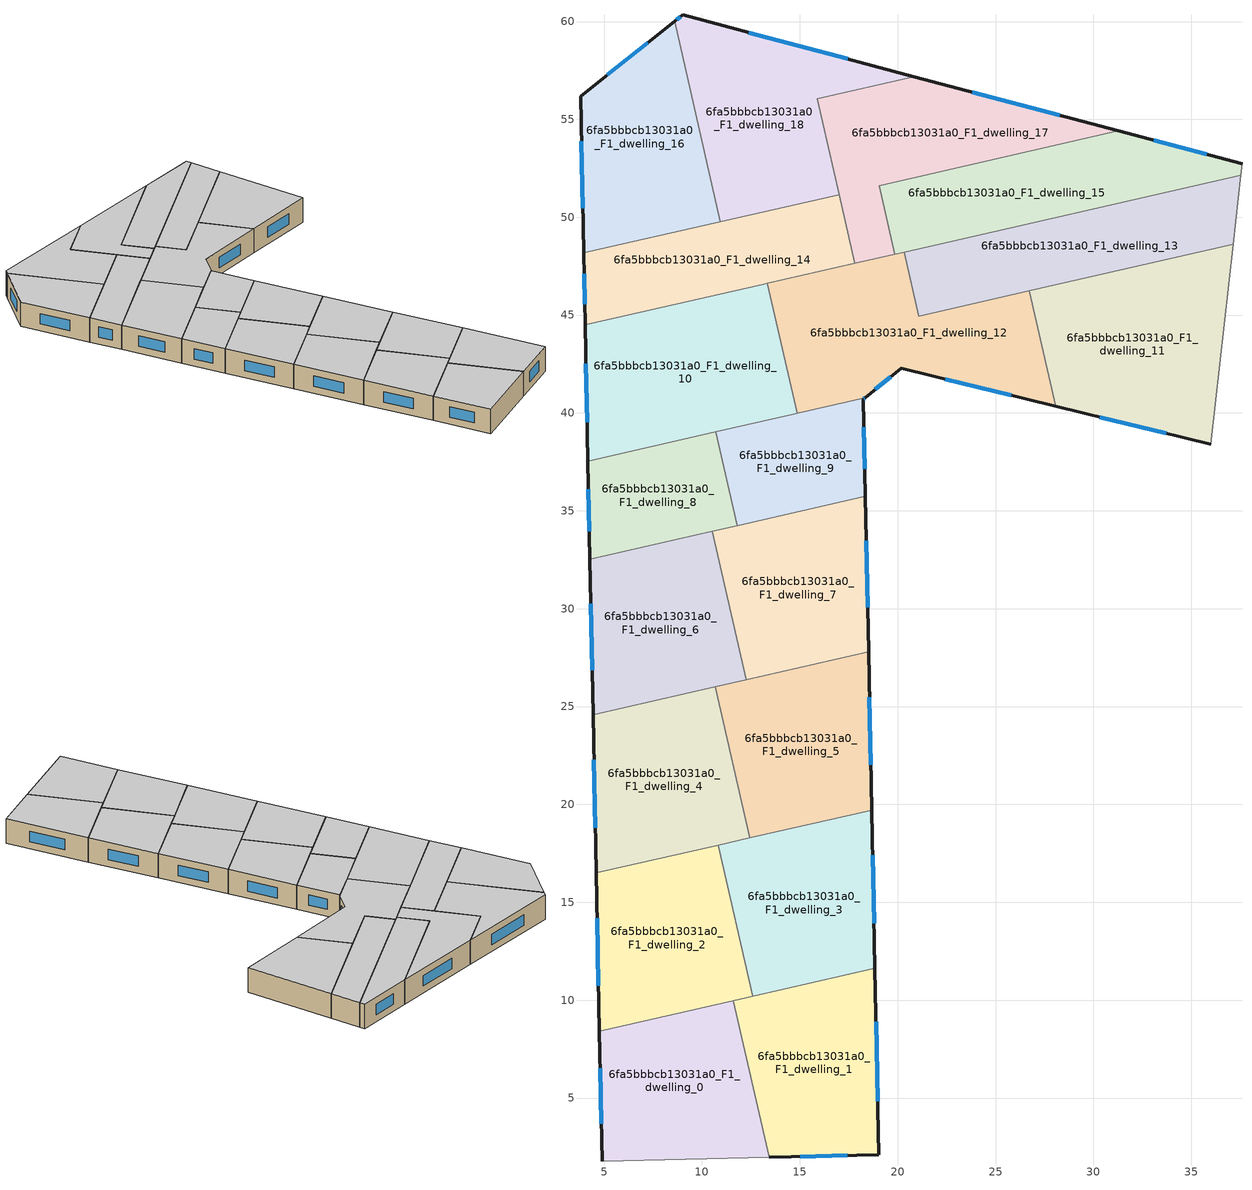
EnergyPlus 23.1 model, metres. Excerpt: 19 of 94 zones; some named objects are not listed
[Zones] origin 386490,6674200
6fa5bbbcb13031a0_F1_dwelling_0
 floor to 6fa5bbbcb13031a0_F0_dwelling_0 (EU_floor_Construction): 11.61,9.98 13.43,1.97 4.9,1.78 4.76,8.42 z3
 wall outside (EU_wall_Construction): 4.76,8.42 4.9,1.78 z3:6
 wall adiabatic (EU_wall_Construction): 4.9,1.78 13.43,1.97 z3:6
 wall to 6fa5bbbcb13031a0_F1_dwelling_1 (EU_wall_Construction): 13.43,1.97 11.61,9.98 z3:6
 wall to 6fa5bbbcb13031a0_F1_dwelling_2 (EU_wall_Construction): 11.61,9.98 4.76,8.42 z3:6
 window (EU_Window_Construction): 4.8,6.52 4.86,3.68 z3.86:5.14
 ceiling to 6fa5bbbcb13031a0_F2_dwelling_0 (EU_floor_Construction): 13.43,1.97 11.61,9.98 4.76,8.42 4.9,1.78 z6
6fa5bbbcb13031a0_F1_dwelling_1
 floor to 6fa5bbbcb13031a0_F0_dwelling_1 (EU_floor_Construction): 18.84,11.63 19.03,2.1 13.43,1.97 11.61,9.98 z3
 wall outside (EU_wall_Construction): 13.43,1.97 19.03,2.1 18.84,11.63 z3:6
 wall to 6fa5bbbcb13031a0_F1_dwelling_3 (EU_wall_Construction): 18.84,11.63 12.6,10.2 z3:6
 wall to 6fa5bbbcb13031a0_F1_dwelling_2 (EU_wall_Construction): 12.6,10.21 11.61,9.98 z3:6
 window (EU_Window_Construction): 15.03,2.01 17.43,2.06 / 18.98,4.82 18.9,8.91 z3.86:5.14
 ceiling to 6fa5bbbcb13031a0_F2_dwelling_1 (EU_floor_Construction): 19.03,2.1 18.84,11.63 11.61,9.98 13.43,1.97 z6
6fa5bbbcb13031a0_F1_dwelling_10
 floor to 6fa5bbbcb13031a0_F0_dwelling_10 (EU_floor_Construction): 13.34,46.62 14.86,39.97 14.66,39.93 4.17,37.53 4.03,44.5 13.15,46.58 z3
 wall outside (EU_wall_Construction): 4.03,44.5 4.17,37.53 z3:6
 wall to 6fa5bbbcb13031a0_F1_dwelling_12 (EU_wall_Construction): 14.86,39.97 13.34,46.62 z3:6
 wall to 6fa5bbbcb13031a0_F1_dwelling_14 (EU_wall_Construction): 13.34,46.62 13.15,46.58 4.03,44.5 z3:6
 wall to 6fa5bbbcb13031a0_F1_dwelling_9 (EU_wall_Construction): 10.71,39.03 14.66,39.93 14.86,39.97 z3:6
 wall to 6fa5bbbcb13031a0_F1_dwelling_8 (EU_wall_Construction): 4.17,37.53 10.71,39.03 z3:6
 window (EU_Window_Construction): 4.07,42.51 4.13,39.52 z3.86:5.14
 ceiling to 6fa5bbbcb13031a0_F2_dwelling_10 (EU_floor_Construction): 14.66,39.93 14.86,39.97 13.34,46.62 13.15,46.58 4.03,44.5 4.17,37.53 z6
6fa5bbbcb13031a0_F1_dwelling_11
 floor to 6fa5bbbcb13031a0_F0_dwelling_11 (EU_floor_Construction): 37.13,48.61 36,38.4 28.07,40.35 26.72,46.24 z3
 wall outside (EU_wall_Construction): 28.07,40.35 36,38.4 z3:6
 wall to 6fa5bbbcb13031a0_F1_dwelling_12 (EU_wall_Construction): 26.72,46.24 28.07,40.35 z3:6
 wall adiabatic (EU_wall_Construction): 36,38.4 37.13,48.61 z3:6
 wall to 6fa5bbbcb13031a0_F1_dwelling_13 (EU_wall_Construction): 37.13,48.61 26.72,46.24 z3:6
 window (EU_Window_Construction): 30.33,39.79 33.73,38.96 z3.86:5.14
 ceiling to 6fa5bbbcb13031a0_F2_dwelling_11 (EU_floor_Construction): 36,38.4 37.13,48.61 26.72,46.24 28.07,40.35 z6
6fa5bbbcb13031a0_F1_dwelling_12
 floor to 6fa5bbbcb13031a0_F0_dwelling_12 (EU_floor_Construction): 26.72,46.24 28.07,40.35 20.18,42.28 18.34,40.77 14.86,39.97 13.34,46.62 20.33,48.21 21.07,44.95 z3
 wall outside (EU_wall_Construction): 18.34,40.77 20.18,42.28 28.07,40.35 z3:6
 wall to 6fa5bbbcb13031a0_F1_dwelling_13 (EU_wall_Construction): 26.72,46.24 21.07,44.95 20.33,48.21 z3:6
 wall to 6fa5bbbcb13031a0_F1_dwelling_17 (EU_wall_Construction): 19.86,48.11 17.81,47.64 z3:6
 wall to 6fa5bbbcb13031a0_F1_dwelling_9 (EU_wall_Construction): 14.86,39.97 18.34,40.77 z3:6
 wall to 6fa5bbbcb13031a0_F1_dwelling_14 (EU_wall_Construction): 17.81,47.64 13.34,46.62 z3:6
 wall to 6fa5bbbcb13031a0_F1_dwelling_15 (EU_wall_Construction): 20.33,48.21 19.86,48.11 z3:6
 window (EU_Window_Construction): 22.43,41.73 25.81,40.9 / 18.86,41.2 19.65,41.85 z3.86:5.14
 ceiling to 6fa5bbbcb13031a0_F2_dwelling_12 (EU_floor_Construction): 28.07,40.35 26.72,46.24 21.07,44.95 20.33,48.21 13.34,46.62 14.86,39.97 18.34,40.77 20.18,42.28 z6
6fa5bbbcb13031a0_F1_dwelling_13
 floor to 6fa5bbbcb13031a0_F0_dwelling_13 (EU_floor_Construction): 37.53,52.14 37.13,48.61 21.07,44.95 20.33,48.21 z3
 wall adiabatic (EU_wall_Construction): 37.13,48.61 37.53,52.14 z3:6
 wall to 6fa5bbbcb13031a0_F1_dwelling_15 (EU_wall_Construction): 37.53,52.14 20.33,48.21 z3:6
 ceiling to 6fa5bbbcb13031a0_F2_dwelling_13 (EU_floor_Construction): 37.13,48.61 37.53,52.14 20.33,48.21 21.07,44.95 z6
6fa5bbbcb13031a0_F1_dwelling_14
 floor to 6fa5bbbcb13031a0_F0_dwelling_14 (EU_floor_Construction): 17,51.16 17.81,47.64 4.03,44.5 3.96,48.17 z3
 wall outside (EU_wall_Construction): 3.96,48.17 4.03,44.5 z3:6
 wall to 6fa5bbbcb13031a0_F1_dwelling_17 (EU_wall_Construction): 17.81,47.64 17,51.15 z3:6
 wall to 6fa5bbbcb13031a0_F1_dwelling_16 (EU_wall_Construction): 10.94,49.77 3.96,48.17 z3:6
 wall to 6fa5bbbcb13031a0_F1_dwelling_18 (EU_wall_Construction): 17,51.16 10.94,49.77 z3:6
 window (EU_Window_Construction): 3.98,47.12 4.01,45.55 z3.86:5.14
 ceiling to 6fa5bbbcb13031a0_F2_dwelling_14 (EU_floor_Construction): 17.81,47.64 17,51.16 3.96,48.17 4.03,44.5 z6
6fa5bbbcb13031a0_F1_dwelling_15
 floor to 6fa5bbbcb13031a0_F0_dwelling_15 (EU_floor_Construction): 37.59,52.73 37.53,52.14 19.85,48.11 19.05,51.62 31.27,54.41 z3
 wall outside (EU_wall_Construction): 37.59,52.73 31.27,54.41 z3:6
 wall to 6fa5bbbcb13031a0_F1_dwelling_17 (EU_wall_Construction): 31.27,54.41 19.05,51.62 19.85,48.11 z3:6
 wall adiabatic (EU_wall_Construction): 37.53,52.14 37.59,52.73 z3:6
 window (EU_Window_Construction): 35.79,53.21 33.07,53.93 z3.86:5.14
 ceiling to 6fa5bbbcb13031a0_F2_dwelling_15 (EU_floor_Construction): 37.53,52.14 37.59,52.73 31.27,54.41 19.05,51.62 19.85,48.11 z6
6fa5bbbcb13031a0_F1_dwelling_16
 floor to 6fa5bbbcb13031a0_F0_dwelling_16 (EU_floor_Construction): 8.6,60.01 10.94,49.77 3.96,48.17 3.79,56.18 z3
 wall outside (EU_wall_Construction): 8.6,60.01 3.79,56.18 3.96,48.17 z3:6
 wall to 6fa5bbbcb13031a0_F1_dwelling_18 (EU_wall_Construction): 10.94,49.77 8.6,60.01 z3:6
 window (EU_Window_Construction): 7.23,58.92 5.17,57.27 / 3.84,53.89 3.91,50.46 z3.86:5.14
 ceiling to 6fa5bbbcb13031a0_F2_dwelling_16 (EU_floor_Construction): 10.94,49.77 8.6,60.01 3.79,56.18 3.96,48.17 z6
6fa5bbbcb13031a0_F1_dwelling_17
 floor to 6fa5bbbcb13031a0_F0_dwelling_17 (EU_floor_Construction): 31.27,54.41 19.05,51.62 19.85,48.11 17.81,47.64 15.88,56.06 20.82,57.19 z3
 wall outside (EU_wall_Construction): 31.27,54.41 20.82,57.19 z3:6
 wall to 6fa5bbbcb13031a0_F1_dwelling_18 (EU_wall_Construction): 20.82,57.19 15.88,56.06 17,51.16 z3:6
 window (EU_Window_Construction): 28.28,55.2 23.81,56.39 z3.86:5.14
 ceiling to 6fa5bbbcb13031a0_F2_dwelling_17 (EU_floor_Construction): 31.27,54.41 20.82,57.19 15.88,56.06 17.81,47.64 19.85,48.11 19.05,51.62 z6
6fa5bbbcb13031a0_F1_dwelling_18
 floor to 6fa5bbbcb13031a0_F0_dwelling_18 (EU_floor_Construction): 20.82,57.19 15.88,56.06 17,51.16 10.94,49.77 8.6,60.01 9.01,60.33 z3
 wall outside (EU_wall_Construction): 20.82,57.19 9.01,60.33 8.6,60.01 z3:6
 window (EU_Window_Construction): 8.89,60.24 8.72,60.1 / 17.45,58.09 12.38,59.43 z3.86:5.14
 ceiling to 6fa5bbbcb13031a0_F2_dwelling_18 (EU_floor_Construction): 17,51.16 15.88,56.06 20.82,57.19 9.01,60.33 8.6,60.01 10.94,49.77 z6
6fa5bbbcb13031a0_F1_dwelling_2
 floor to 6fa5bbbcb13031a0_F0_dwelling_2 (EU_floor_Construction): 10.84,17.92 12.6,10.21 4.76,8.42 4.6,16.5 z3
 wall outside (EU_wall_Construction): 4.6,16.5 4.76,8.42 z3:6
 wall to 6fa5bbbcb13031a0_F1_dwelling_3 (EU_wall_Construction): 12.6,10.21 10.84,17.92 z3:6
 wall to 6fa5bbbcb13031a0_F1_dwelling_4 (EU_wall_Construction): 10.84,17.92 4.6,16.5 z3:6
 window (EU_Window_Construction): 4.64,14.19 4.71,10.73 z3.86:5.14
 ceiling to 6fa5bbbcb13031a0_F2_dwelling_2 (EU_floor_Construction): 12.6,10.21 10.84,17.92 4.6,16.5 4.76,8.42 z6
6fa5bbbcb13031a0_F1_dwelling_3
 floor to 6fa5bbbcb13031a0_F0_dwelling_3 (EU_floor_Construction): 18.67,19.71 18.84,11.63 12.6,10.21 10.84,17.92 z3
 wall outside (EU_wall_Construction): 18.84,11.63 18.67,19.71 z3:6
 wall to 6fa5bbbcb13031a0_F1_dwelling_5 (EU_wall_Construction): 18.67,19.71 12.44,18.29 z3:6
 wall to 6fa5bbbcb13031a0_F1_dwelling_4 (EU_wall_Construction): 12.43,18.29 10.84,17.92 z3:6
 window (EU_Window_Construction): 18.79,13.94 18.72,17.4 z3.86:5.14
 ceiling to 6fa5bbbcb13031a0_F2_dwelling_3 (EU_floor_Construction): 18.84,11.63 18.67,19.71 10.84,17.92 12.6,10.21 z6
6fa5bbbcb13031a0_F1_dwelling_4
 floor to 6fa5bbbcb13031a0_F0_dwelling_4 (EU_floor_Construction): 10.67,26.01 12.43,18.29 4.6,16.5 4.43,24.58 z3
 wall outside (EU_wall_Construction): 4.43,24.58 4.6,16.5 z3:6
 wall to 6fa5bbbcb13031a0_F1_dwelling_5 (EU_wall_Construction): 12.43,18.29 10.67,26.01 z3:6
 wall to 6fa5bbbcb13031a0_F1_dwelling_6 (EU_wall_Construction): 10.67,26.01 4.43,24.58 z3:6
 window (EU_Window_Construction): 4.48,22.27 4.55,18.81 z3.86:5.14
 ceiling to 6fa5bbbcb13031a0_F2_dwelling_4 (EU_floor_Construction): 12.43,18.29 10.67,26.01 4.43,24.58 4.6,16.5 z6
6fa5bbbcb13031a0_F1_dwelling_5
 floor to 6fa5bbbcb13031a0_F0_dwelling_5 (EU_floor_Construction): 18.51,27.8 18.67,19.71 12.43,18.29 10.67,26.01 z3
 wall outside (EU_wall_Construction): 18.67,19.71 18.51,27.8 z3:6
 wall to 6fa5bbbcb13031a0_F1_dwelling_7 (EU_wall_Construction): 18.51,27.8 12.26,26.37 z3:6
 wall to 6fa5bbbcb13031a0_F1_dwelling_6 (EU_wall_Construction): 12.26,26.37 10.67,26.01 z3:6
 window (EU_Window_Construction): 18.63,22.02 18.56,25.49 z3.86:5.14
 ceiling to 6fa5bbbcb13031a0_F2_dwelling_5 (EU_floor_Construction): 18.67,19.71 18.51,27.8 10.67,26.01 12.43,18.29 z6
6fa5bbbcb13031a0_F1_dwelling_6
 floor to 6fa5bbbcb13031a0_F0_dwelling_6 (EU_floor_Construction): 10.53,33.95 12.26,26.37 4.43,24.58 4.27,32.52 z3
 wall outside (EU_wall_Construction): 4.27,32.52 4.43,24.58 z3:6
 wall to 6fa5bbbcb13031a0_F1_dwelling_7 (EU_wall_Construction): 12.26,26.37 10.53,33.95 z3:6
 wall to 6fa5bbbcb13031a0_F1_dwelling_8 (EU_wall_Construction): 10.53,33.95 4.27,32.52 z3:6
 window (EU_Window_Construction): 4.32,30.25 4.39,26.85 z3.86:5.14
 ceiling to 6fa5bbbcb13031a0_F2_dwelling_6 (EU_floor_Construction): 12.26,26.37 10.53,33.95 4.27,32.52 4.43,24.58 z6
6fa5bbbcb13031a0_F1_dwelling_7
 floor to 6fa5bbbcb13031a0_F0_dwelling_7 (EU_floor_Construction): 18.35,35.74 18.51,27.8 12.26,26.37 10.53,33.95 z3
 wall outside (EU_wall_Construction): 18.51,27.8 18.35,35.74 z3:6
 wall to 6fa5bbbcb13031a0_F1_dwelling_9 (EU_wall_Construction): 18.35,35.74 11.81,34.24 z3:6
 wall to 6fa5bbbcb13031a0_F1_dwelling_8 (EU_wall_Construction): 11.81,34.24 10.53,33.95 z3:6
 window (EU_Window_Construction): 18.46,30.06 18.39,33.47 z3.86:5.14
 ceiling to 6fa5bbbcb13031a0_F2_dwelling_7 (EU_floor_Construction): 18.51,27.8 18.35,35.74 10.53,33.95 12.26,26.37 z6
6fa5bbbcb13031a0_F1_dwelling_8
 floor to 6fa5bbbcb13031a0_F0_dwelling_8 (EU_floor_Construction): 10.71,39.03 11.81,34.24 4.27,32.52 4.17,37.53 z3
 wall outside (EU_wall_Construction): 4.17,37.53 4.27,32.52 z3:6
 wall to 6fa5bbbcb13031a0_F1_dwelling_9 (EU_wall_Construction): 11.81,34.24 10.71,39.03 z3:6
 window (EU_Window_Construction): 4.2,36.1 4.24,33.95 z3.86:5.14
 ceiling to 6fa5bbbcb13031a0_F2_dwelling_8 (EU_floor_Construction): 11.81,34.24 10.71,39.03 4.17,37.53 4.27,32.52 z6
6fa5bbbcb13031a0_F1_dwelling_9
 floor to 6fa5bbbcb13031a0_F0_dwelling_9 (EU_floor_Construction): 18.34,40.77 18.25,40.69 18.35,35.74 11.81,34.24 10.71,39.03 z3
 wall outside (EU_wall_Construction): 18.35,35.74 18.25,40.69 18.34,40.77 z3:6
 window (EU_Window_Construction): 18.27,40.71 18.31,40.75 / 18.32,37.15 18.27,39.28 z3.86:5.14
 ceiling to 6fa5bbbcb13031a0_F2_dwelling_9 (EU_floor_Construction): 18.35,35.74 18.25,40.69 18.34,40.77 10.71,39.03 11.81,34.24 z6
[Building]
EU S2 Campaign: North Axis=0; Terrain=City; Solar Distribution=FullExterior
[Site:Location]
Helsinki-Vantaa.AP: Latitude=60.317; Longitude=24.963; Time Zone=2; Elevation=54.6
[SizingPeriod:WeatherFileDays]
AnnualSizingPeriod: Begin Month=1; Begin Day of Month=1; End Month=12; End Day of Month=31; Day of Week for Start Day=Monday; Use Weather File Daylight Saving Period=No; Use Weather File Rain and Snow Indicators=No
[MATERIAL]
EU_InternalMass_Material: Roughness=MediumRough; Thickness=0.1; Conductivity=1; Density=1800; Specific Heat=900; Thermal Absorptance=0.9; Solar Absorptance=0.7; Visible Absorptance=0.7
[MATERIAL:NOMASS] Roughness=MediumRough; Thermal Absorptance=0.9; Solar Absorptance=0.7; Visible Absorptance=0.7
Name | Thermal Resistance
EU_wall_NoMass | 1.10183
EU_floor_NoMass | 1.70606
[WINDOWMATERIAL:SIMPLEGLAZINGSYSTEM]
EU_Window_SimpleGlazing: UFactor=3.11035; Solar Heat Gain Coefficient=0.8; Visible Transmittance=0.8
[CONSTRUCTION]
EU_wall_Construction: EU_wall_NoMass
EU_floor_Construction: EU_floor_NoMass
EU_Window_Construction: EU_Window_SimpleGlazing
EU_InternalMass_Construction: EU_InternalMass_Material
[ZONE] Type=1; Multiplier=1; Ceiling Height=autocalculate; Floor Area=autocalculate; Part of Total Floor Area=Yes
Name | Volume
6fa5bbbcb13031a0_F1_dwelling_0 | 171.475
6fa5bbbcb13031a0_F1_dwelling_1; 6fa5bbbcb13031a0_F1_dwelling_16 | 171.489
6fa5bbbcb13031a0_F1_dwelling_10 | 209.736
6fa5bbbcb13031a0_F1_dwelling_11 | 221.567
6fa5bbbcb13031a0_F1_dwelling_12 | 219.722
6fa5bbbcb13031a0_F1_dwelling_13 | 171.511
6fa5bbbcb13031a0_F1_dwelling_14 | 148.781
6fa5bbbcb13031a0_F1_dwelling_15 | 171.483
6fa5bbbcb13031a0_F1_dwelling_17 | 171.484
6fa5bbbcb13031a0_F1_dwelling_18 | 194.187
6fa5bbbcb13031a0_F1_dwelling_2 | 171.497
6fa5bbbcb13031a0_F1_dwelling_3 | 171.502
6fa5bbbcb13031a0_F1_dwelling_4 | 171.473
6fa5bbbcb13031a0_F1_dwelling_5 | 171.477
6fa5bbbcb13031a0_F1_dwelling_6 | 168.4
6fa5bbbcb13031a0_F1_dwelling_7 | 168.394
6fa5bbbcb13031a0_F1_dwelling_8 | 106.294
6fa5bbbcb13031a0_F1_dwelling_9 | 106.289
[INTERNALMASS] Construction=EU_InternalMass_Construction
Name | Zone or ZoneList | Surface Area
6fa5bbbcb13031a0_F1_dwelling_0_EU_InternalMass | 6fa5bbbcb13031a0_F1_dwelling_0 | 57.157
6fa5bbbcb13031a0_F1_dwelling_1_EU_InternalMass | 6fa5bbbcb13031a0_F1_dwelling_1 | 57.1641
6fa5bbbcb13031a0_F1_dwelling_2_EU_InternalMass | 6fa5bbbcb13031a0_F1_dwelling_2 | 57.1657
6fa5bbbcb13031a0_F1_dwelling_3_EU_InternalMass | 6fa5bbbcb13031a0_F1_dwelling_3 | 57.1694
6fa5bbbcb13031a0_F1_dwelling_4_EU_InternalMass | 6fa5bbbcb13031a0_F1_dwelling_4 | 57.1559
6fa5bbbcb13031a0_F1_dwelling_5_EU_InternalMass | 6fa5bbbcb13031a0_F1_dwelling_5 | 57.1566
6fa5bbbcb13031a0_F1_dwelling_6_EU_InternalMass | 6fa5bbbcb13031a0_F1_dwelling_6 | 56.1335
6fa5bbbcb13031a0_F1_dwelling_7_EU_InternalMass | 6fa5bbbcb13031a0_F1_dwelling_7 | 56.1311
6fa5bbbcb13031a0_F1_dwelling_8_EU_InternalMass | 6fa5bbbcb13031a0_F1_dwelling_8 | 35.4298
6fa5bbbcb13031a0_F1_dwelling_9_EU_InternalMass | 6fa5bbbcb13031a0_F1_dwelling_9 | 35.4302
6fa5bbbcb13031a0_F1_dwelling_10_EU_InternalMass | 6fa5bbbcb13031a0_F1_dwelling_10 | 69.9133
6fa5bbbcb13031a0_F1_dwelling_11_EU_InternalMass | 6fa5bbbcb13031a0_F1_dwelling_11 | 73.8579
6fa5bbbcb13031a0_F1_dwelling_12_EU_InternalMass | 6fa5bbbcb13031a0_F1_dwelling_12 | 73.2445
6fa5bbbcb13031a0_F1_dwelling_13_EU_InternalMass | 6fa5bbbcb13031a0_F1_dwelling_13 | 57.1706
6fa5bbbcb13031a0_F1_dwelling_14_EU_InternalMass | 6fa5bbbcb13031a0_F1_dwelling_14 | 49.5892
6fa5bbbcb13031a0_F1_dwelling_15_EU_InternalMass | 6fa5bbbcb13031a0_F1_dwelling_15 | 57.1594
6fa5bbbcb13031a0_F1_dwelling_16_EU_InternalMass | 6fa5bbbcb13031a0_F1_dwelling_16 | 57.1629
6fa5bbbcb13031a0_F1_dwelling_17_EU_InternalMass | 6fa5bbbcb13031a0_F1_dwelling_17 | 57.1611
6fa5bbbcb13031a0_F1_dwelling_18_EU_InternalMass | 6fa5bbbcb13031a0_F1_dwelling_18 | 64.7305
[OTHEREQUIPMENT] Fuel Type=Electricity; Design Level Calculation Method=Watts/Area; Power per Zone Floor Area=1; Fraction Latent=0; Fraction Radiant=0; Fraction Lost=0; Carbon Dioxide Generation Rate=0; EndUse Subcategory=EU_Step8_InternalGains
Name | Zone or ZoneList or Space or SpaceList | Schedule
EU_Step8_InternalGain_6fa5bbbcb13031a0_F1_dwelling_0_f000 | 6fa5bbbcb13031a0_F1_dwelling_0 | EU_Step8_GainSchedule_6fa5bbbcb13031a0_F1_dwelling_0_f000
EU_Step8_InternalGain_6fa5bbbcb13031a0_F1_dwelling_1_f000 | 6fa5bbbcb13031a0_F1_dwelling_1 | EU_Step8_GainSchedule_6fa5bbbcb13031a0_F1_dwelling_1_f000
EU_Step8_InternalGain_6fa5bbbcb13031a0_F1_dwelling_2_f000 | 6fa5bbbcb13031a0_F1_dwelling_2 | EU_Step8_GainSchedule_6fa5bbbcb13031a0_F1_dwelling_2_f000
EU_Step8_InternalGain_6fa5bbbcb13031a0_F1_dwelling_3_f000 | 6fa5bbbcb13031a0_F1_dwelling_3 | EU_Step8_GainSchedule_6fa5bbbcb13031a0_F1_dwelling_3_f000
EU_Step8_InternalGain_6fa5bbbcb13031a0_F1_dwelling_4_f000 | 6fa5bbbcb13031a0_F1_dwelling_4 | EU_Step8_GainSchedule_6fa5bbbcb13031a0_F1_dwelling_4_f000
EU_Step8_InternalGain_6fa5bbbcb13031a0_F1_dwelling_5_f000 | 6fa5bbbcb13031a0_F1_dwelling_5 | EU_Step8_GainSchedule_6fa5bbbcb13031a0_F1_dwelling_5_f000
EU_Step8_InternalGain_6fa5bbbcb13031a0_F1_dwelling_6_f000 | 6fa5bbbcb13031a0_F1_dwelling_6 | EU_Step8_GainSchedule_6fa5bbbcb13031a0_F1_dwelling_6_f000
EU_Step8_InternalGain_6fa5bbbcb13031a0_F1_dwelling_7_f000 | 6fa5bbbcb13031a0_F1_dwelling_7 | EU_Step8_GainSchedule_6fa5bbbcb13031a0_F1_dwelling_7_f000
EU_Step8_InternalGain_6fa5bbbcb13031a0_F1_dwelling_8_f000 | 6fa5bbbcb13031a0_F1_dwelling_8 | EU_Step8_GainSchedule_6fa5bbbcb13031a0_F1_dwelling_8_f000
EU_Step8_InternalGain_6fa5bbbcb13031a0_F1_dwelling_9_f000 | 6fa5bbbcb13031a0_F1_dwelling_9 | EU_Step8_GainSchedule_6fa5bbbcb13031a0_F1_dwelling_9_f000
EU_Step8_InternalGain_6fa5bbbcb13031a0_F1_dwelling_10_f000 | 6fa5bbbcb13031a0_F1_dwelling_10 | EU_Step8_GainSchedule_6fa5bbbcb13031a0_F1_dwelling_10_f000
EU_Step8_InternalGain_6fa5bbbcb13031a0_F1_dwelling_11_f000 | 6fa5bbbcb13031a0_F1_dwelling_11 | EU_Step8_GainSchedule_6fa5bbbcb13031a0_F1_dwelling_11_f000
EU_Step8_InternalGain_6fa5bbbcb13031a0_F1_dwelling_12_f000 | 6fa5bbbcb13031a0_F1_dwelling_12 | EU_Step8_GainSchedule_6fa5bbbcb13031a0_F1_dwelling_12_f000
EU_Step8_InternalGain_6fa5bbbcb13031a0_F1_dwelling_13_f000 | 6fa5bbbcb13031a0_F1_dwelling_13 | EU_Step8_GainSchedule_6fa5bbbcb13031a0_F1_dwelling_13_f000
EU_Step8_InternalGain_6fa5bbbcb13031a0_F1_dwelling_14_f000 | 6fa5bbbcb13031a0_F1_dwelling_14 | EU_Step8_GainSchedule_6fa5bbbcb13031a0_F1_dwelling_14_f000
EU_Step8_InternalGain_6fa5bbbcb13031a0_F1_dwelling_15_f000 | 6fa5bbbcb13031a0_F1_dwelling_15 | EU_Step8_GainSchedule_6fa5bbbcb13031a0_F1_dwelling_15_f000
EU_Step8_InternalGain_6fa5bbbcb13031a0_F1_dwelling_16_f000 | 6fa5bbbcb13031a0_F1_dwelling_16 | EU_Step8_GainSchedule_6fa5bbbcb13031a0_F1_dwelling_16_f000
EU_Step8_InternalGain_6fa5bbbcb13031a0_F1_dwelling_17_f000 | 6fa5bbbcb13031a0_F1_dwelling_17 | EU_Step8_GainSchedule_6fa5bbbcb13031a0_F1_dwelling_17_f000
EU_Step8_InternalGain_6fa5bbbcb13031a0_F1_dwelling_18_f000 | 6fa5bbbcb13031a0_F1_dwelling_18 | EU_Step8_GainSchedule_6fa5bbbcb13031a0_F1_dwelling_18_f000
[ZONEVENTILATION:DESIGNFLOWRATE] Schedule=EU_AlwaysOn; Design Flow Rate Calculation Method=AirChanges/Hour; Air Changes per Hour=0.756316; Ventilation Type=Natural; Fan Pressure Rise=0; Fan Total Efficiency=1; Constant Term Coefficient=1; Temperature Term Coefficient=0; Velocity Term Coefficient=0; Velocity Squared Term Coefficient=0; Minimum Indoor Temperature=-100; Maximum Indoor Temperature=100; Delta Temperature=-100; Minimum Outdoor Temperature=-100; Maximum Outdoor Temperature=100; Maximum Wind Speed=40
Name | Zone or ZoneList or Space or SpaceList
EU_ConstantAir_6fa5bbbcb13031a0_F1_dwelling_0 | 6fa5bbbcb13031a0_F1_dwelling_0
EU_ConstantAir_6fa5bbbcb13031a0_F1_dwelling_1 | 6fa5bbbcb13031a0_F1_dwelling_1
EU_ConstantAir_6fa5bbbcb13031a0_F1_dwelling_2 | 6fa5bbbcb13031a0_F1_dwelling_2
EU_ConstantAir_6fa5bbbcb13031a0_F1_dwelling_3 | 6fa5bbbcb13031a0_F1_dwelling_3
EU_ConstantAir_6fa5bbbcb13031a0_F1_dwelling_4 | 6fa5bbbcb13031a0_F1_dwelling_4
EU_ConstantAir_6fa5bbbcb13031a0_F1_dwelling_5 | 6fa5bbbcb13031a0_F1_dwelling_5
EU_ConstantAir_6fa5bbbcb13031a0_F1_dwelling_6 | 6fa5bbbcb13031a0_F1_dwelling_6
EU_ConstantAir_6fa5bbbcb13031a0_F1_dwelling_7 | 6fa5bbbcb13031a0_F1_dwelling_7
EU_ConstantAir_6fa5bbbcb13031a0_F1_dwelling_8 | 6fa5bbbcb13031a0_F1_dwelling_8
EU_ConstantAir_6fa5bbbcb13031a0_F1_dwelling_9 | 6fa5bbbcb13031a0_F1_dwelling_9
EU_ConstantAir_6fa5bbbcb13031a0_F1_dwelling_10 | 6fa5bbbcb13031a0_F1_dwelling_10
EU_ConstantAir_6fa5bbbcb13031a0_F1_dwelling_11 | 6fa5bbbcb13031a0_F1_dwelling_11
EU_ConstantAir_6fa5bbbcb13031a0_F1_dwelling_12 | 6fa5bbbcb13031a0_F1_dwelling_12
EU_ConstantAir_6fa5bbbcb13031a0_F1_dwelling_13 | 6fa5bbbcb13031a0_F1_dwelling_13
EU_ConstantAir_6fa5bbbcb13031a0_F1_dwelling_14 | 6fa5bbbcb13031a0_F1_dwelling_14
EU_ConstantAir_6fa5bbbcb13031a0_F1_dwelling_15 | 6fa5bbbcb13031a0_F1_dwelling_15
EU_ConstantAir_6fa5bbbcb13031a0_F1_dwelling_16 | 6fa5bbbcb13031a0_F1_dwelling_16
EU_ConstantAir_6fa5bbbcb13031a0_F1_dwelling_17 | 6fa5bbbcb13031a0_F1_dwelling_17
EU_ConstantAir_6fa5bbbcb13031a0_F1_dwelling_18 | 6fa5bbbcb13031a0_F1_dwelling_18
[HVACTEMPLATE:ZONE:IDEALLOADSAIRSYSTEM] System Availability Schedule=EU_AlwaysOn; Maximum Heating Supply Air Temperature=50; Minimum Cooling Supply Air Temperature=13; Maximum Heating Supply Air Humidity Ratio=0.0156; Minimum Cooling Supply Air Humidity Ratio=0.0077; Heating Limit=NoLimit; Cooling Limit=NoLimit; Heating Availability Schedule=EU_AlwaysOn; Cooling Availability Schedule=EU_CoolingOff; Dehumidification Control Type=ConstantSensibleHeatRatio; Cooling Sensible Heat Ratio=0.7; Dehumidification Setpoint=60; Humidification Control Type=None; Humidification Setpoint=30; Outdoor Air Method=None; Outdoor Air Flow Rate per Person=0.00944; Outdoor Air Flow Rate per Zone Floor Area=0; Outdoor Air Flow Rate per Zone=0; Demand Controlled Ventilation Type=None; Outdoor Air Economizer Type=NoEconomizer; Heat Recovery Type=None; Sensible Heat Recovery Effectiveness=0.7; Latent Heat Recovery Effectiveness=0.65
Name | Template Thermostat
6fa5bbbcb13031a0_F1_dwelling_0 | EU_HeatOnly_6fa5bbbcb13031a0_F1_dwelling_0
6fa5bbbcb13031a0_F1_dwelling_1 | EU_HeatOnly_6fa5bbbcb13031a0_F1_dwelling_1
6fa5bbbcb13031a0_F1_dwelling_2 | EU_HeatOnly_6fa5bbbcb13031a0_F1_dwelling_2
6fa5bbbcb13031a0_F1_dwelling_3 | EU_HeatOnly_6fa5bbbcb13031a0_F1_dwelling_3
6fa5bbbcb13031a0_F1_dwelling_4 | EU_HeatOnly_6fa5bbbcb13031a0_F1_dwelling_4
6fa5bbbcb13031a0_F1_dwelling_5 | EU_HeatOnly_6fa5bbbcb13031a0_F1_dwelling_5
6fa5bbbcb13031a0_F1_dwelling_6 | EU_HeatOnly_6fa5bbbcb13031a0_F1_dwelling_6
6fa5bbbcb13031a0_F1_dwelling_7 | EU_HeatOnly_6fa5bbbcb13031a0_F1_dwelling_7
6fa5bbbcb13031a0_F1_dwelling_8 | EU_HeatOnly_6fa5bbbcb13031a0_F1_dwelling_8
6fa5bbbcb13031a0_F1_dwelling_9 | EU_HeatOnly_6fa5bbbcb13031a0_F1_dwelling_9
6fa5bbbcb13031a0_F1_dwelling_10 | EU_HeatOnly_6fa5bbbcb13031a0_F1_dwelling_10
6fa5bbbcb13031a0_F1_dwelling_11 | EU_HeatOnly_6fa5bbbcb13031a0_F1_dwelling_11
6fa5bbbcb13031a0_F1_dwelling_12 | EU_HeatOnly_6fa5bbbcb13031a0_F1_dwelling_12
6fa5bbbcb13031a0_F1_dwelling_13 | EU_HeatOnly_6fa5bbbcb13031a0_F1_dwelling_13
6fa5bbbcb13031a0_F1_dwelling_14 | EU_HeatOnly_6fa5bbbcb13031a0_F1_dwelling_14
6fa5bbbcb13031a0_F1_dwelling_15 | EU_HeatOnly_6fa5bbbcb13031a0_F1_dwelling_15
6fa5bbbcb13031a0_F1_dwelling_16 | EU_HeatOnly_6fa5bbbcb13031a0_F1_dwelling_16
6fa5bbbcb13031a0_F1_dwelling_17 | EU_HeatOnly_6fa5bbbcb13031a0_F1_dwelling_17
6fa5bbbcb13031a0_F1_dwelling_18 | EU_HeatOnly_6fa5bbbcb13031a0_F1_dwelling_18
[SIZING:ZONE] Zone Cooling Design Supply Air Temperature Input Method=SupplyAirTemperature; Zone Cooling Design Supply Air Temperature=13; Zone Heating Design Supply Air Temperature Input Method=SupplyAirTemperature; Zone Heating Design Supply Air Temperature=50; Zone Cooling Design Supply Air Humidity Ratio=0.008; Zone Heating Design Supply Air Humidity Ratio=0.008; Cooling Design Air Flow Method=DesignDay; Cooling Design Air Flow Rate=0; Cooling Minimum Air Flow per Zone Floor Area=0.000762; Cooling Minimum Air Flow=0; Cooling Minimum Air Flow Fraction=0.2; Heating Design Air Flow Method=DesignDay; Heating Design Air Flow Rate=0; Heating Maximum Air Flow per Zone Floor Area=0.002032; Heating Maximum Air Flow=0.141576; Heating Maximum Air Flow Fraction=0.3; Account for Dedicated Outdoor Air System=No; Dedicated Outdoor Air System Control Strategy=NeutralSupplyAir; Dedicated Outdoor Air Low Setpoint Temperature for Design=autosize; Dedicated Outdoor Air High Setpoint Temperature for Design=autosize; Zone Load Sizing Method=Sensible Load Only No Latent Load; Zone Latent Cooling Design Supply Air Humidity Ratio Input Method=HumidityRatioDifference; Zone Cooling Design Supply Air Humidity Ratio Difference=0.005; Zone Latent Heating Design Supply Air Humidity Ratio Input Method=HumidityRatioDifference; Zone Humidification Design Supply Air Humidity Ratio Difference=0.005
6fa5bbbcb13031a0_F1_dwelling_0; 6fa5bbbcb13031a0_F1_dwelling_1; 6fa5bbbcb13031a0_F1_dwelling_2; 6fa5bbbcb13031a0_F1_dwelling_3; 6fa5bbbcb13031a0_F1_dwelling_4; 6fa5bbbcb13031a0_F1_dwelling_5; 6fa5bbbcb13031a0_F1_dwelling_6; 6fa5bbbcb13031a0_F1_dwelling_7; 6fa5bbbcb13031a0_F1_dwelling_8; 6fa5bbbcb13031a0_F1_dwelling_9; 6fa5bbbcb13031a0_F1_dwelling_10; 6fa5bbbcb13031a0_F1_dwelling_11; 6fa5bbbcb13031a0_F1_dwelling_12; 6fa5bbbcb13031a0_F1_dwelling_13; 6fa5bbbcb13031a0_F1_dwelling_14; 6fa5bbbcb13031a0_F1_dwelling_15; 6fa5bbbcb13031a0_F1_dwelling_16; 6fa5bbbcb13031a0_F1_dwelling_17; 6fa5bbbcb13031a0_F1_dwelling_18
[SCHEDULE:CONSTANT]
Name | Hourly Value
EU_AlwaysOn | 1
EU_CoolingOff | 0
[SCHEDULE:FILE] Column Number=1; Rows to Skip at Top=0; Number of Hours of Data=8760; Column Separator=Comma; Interpolate to Timestep=No; Minutes per Item=60; Adjust Schedule for Daylight Savings=Yes
Name | File
EU_Step8_GainSchedule_6fa5bbbcb13031a0_F1_dwelling_0_f000 | ../../schedules/6fa5bbbcb13031a0/6fa5bbbcb13031a0_F1_dwelling_0_f000_gain.csv
EU_Step8_GainSchedule_6fa5bbbcb13031a0_F1_dwelling_1_f000 | ../../schedules/6fa5bbbcb13031a0/6fa5bbbcb13031a0_F1_dwelling_1_f000_gain.csv
EU_Step8_GainSchedule_6fa5bbbcb13031a0_F1_dwelling_2_f000 | ../../schedules/6fa5bbbcb13031a0/6fa5bbbcb13031a0_F1_dwelling_2_f000_gain.csv
EU_Step8_GainSchedule_6fa5bbbcb13031a0_F1_dwelling_3_f000 | ../../schedules/6fa5bbbcb13031a0/6fa5bbbcb13031a0_F1_dwelling_3_f000_gain.csv
EU_Step8_GainSchedule_6fa5bbbcb13031a0_F1_dwelling_4_f000 | ../../schedules/6fa5bbbcb13031a0/6fa5bbbcb13031a0_F1_dwelling_4_f000_gain.csv
EU_Step8_GainSchedule_6fa5bbbcb13031a0_F1_dwelling_5_f000 | ../../schedules/6fa5bbbcb13031a0/6fa5bbbcb13031a0_F1_dwelling_5_f000_gain.csv
EU_Step8_GainSchedule_6fa5bbbcb13031a0_F1_dwelling_6_f000 | ../../schedules/6fa5bbbcb13031a0/6fa5bbbcb13031a0_F1_dwelling_6_f000_gain.csv
EU_Step8_GainSchedule_6fa5bbbcb13031a0_F1_dwelling_7_f000 | ../../schedules/6fa5bbbcb13031a0/6fa5bbbcb13031a0_F1_dwelling_7_f000_gain.csv
EU_Step8_GainSchedule_6fa5bbbcb13031a0_F1_dwelling_8_f000 | ../../schedules/6fa5bbbcb13031a0/6fa5bbbcb13031a0_F1_dwelling_8_f000_gain.csv
EU_Step8_GainSchedule_6fa5bbbcb13031a0_F1_dwelling_9_f000 | ../../schedules/6fa5bbbcb13031a0/6fa5bbbcb13031a0_F1_dwelling_9_f000_gain.csv
EU_Step8_GainSchedule_6fa5bbbcb13031a0_F1_dwelling_10_f000 | ../../schedules/6fa5bbbcb13031a0/6fa5bbbcb13031a0_F1_dwelling_10_f000_gain.csv
EU_Step8_GainSchedule_6fa5bbbcb13031a0_F1_dwelling_11_f000 | ../../schedules/6fa5bbbcb13031a0/6fa5bbbcb13031a0_F1_dwelling_11_f000_gain.csv
EU_Step8_GainSchedule_6fa5bbbcb13031a0_F1_dwelling_12_f000 | ../../schedules/6fa5bbbcb13031a0/6fa5bbbcb13031a0_F1_dwelling_12_f000_gain.csv
EU_Step8_GainSchedule_6fa5bbbcb13031a0_F1_dwelling_13_f000 | ../../schedules/6fa5bbbcb13031a0/6fa5bbbcb13031a0_F1_dwelling_13_f000_gain.csv
EU_Step8_GainSchedule_6fa5bbbcb13031a0_F1_dwelling_14_f000 | ../../schedules/6fa5bbbcb13031a0/6fa5bbbcb13031a0_F1_dwelling_14_f000_gain.csv
EU_Step8_GainSchedule_6fa5bbbcb13031a0_F1_dwelling_15_f000 | ../../schedules/6fa5bbbcb13031a0/6fa5bbbcb13031a0_F1_dwelling_15_f000_gain.csv
EU_Step8_GainSchedule_6fa5bbbcb13031a0_F1_dwelling_16_f000 | ../../schedules/6fa5bbbcb13031a0/6fa5bbbcb13031a0_F1_dwelling_16_f000_gain.csv
EU_Step8_GainSchedule_6fa5bbbcb13031a0_F1_dwelling_17_f000 | ../../schedules/6fa5bbbcb13031a0/6fa5bbbcb13031a0_F1_dwelling_17_f000_gain.csv
EU_Step8_GainSchedule_6fa5bbbcb13031a0_F1_dwelling_18_f000 | ../../schedules/6fa5bbbcb13031a0/6fa5bbbcb13031a0_F1_dwelling_18_f000_gain.csv
